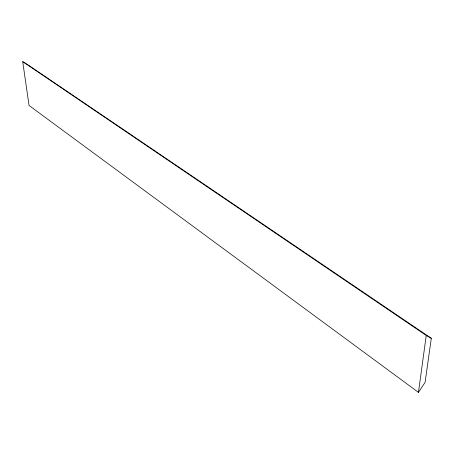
<?xml version="1.0" encoding="UTF-8"?>
<svg xmlns="http://www.w3.org/2000/svg" width="454" height="454" viewBox="0 0 454 454"><rect width="100%" height="100%" fill="white"/><g stroke="black" fill="none" stroke-linecap="round" stroke-linejoin="round"><path stroke-width="0.68" d="M418.457 392.375L426.238 335.461L22.7 61.625L29.056 105.481L418.457 392.375L425.097 382.347L431.3 338.292L28.313 65.053L22.7 61.625M426.238 335.461L431.3 338.292"/></g></svg>
